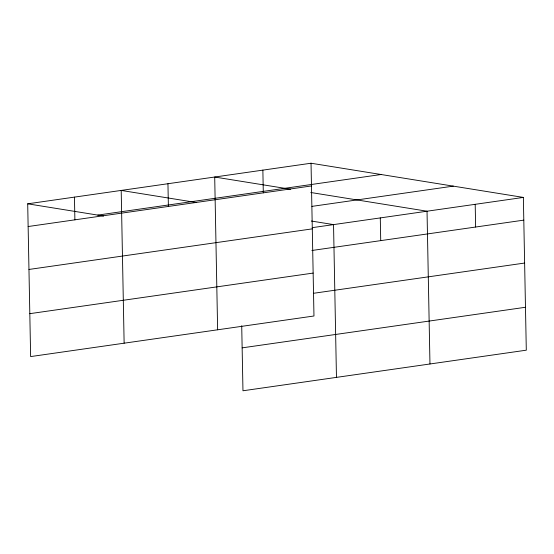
<?xml version="1.0" encoding="UTF-8"?>
<svg xmlns="http://www.w3.org/2000/svg" width="554" height="554" viewBox="0 0 554 554"><rect width="100%" height="100%" fill="white"/><g stroke="black" fill="none" stroke-linecap="round" stroke-linejoin="round"><path stroke-width="0.83" d="M311.036 163.229L313.966 315.995L30.636 356.582L27.7 203.817L311.036 163.229L523.364 197.418L526.3 350.183L242.964 390.771L241.717 325.745M97.767 215.097L381.104 174.51M28.136 226.531L311.473 185.95M311.916 206.386L453.297 186.137M312.283 227.652L523.364 197.418M28.96 269.452L312.297 228.864M311.867 250.491L523.8 220.132M29.812 313.668L313.142 273.08M313.543 293.288L524.624 263.046M242.14 347.857L525.476 307.269M290.649 189.253L214.703 177.031L217.632 329.796M310.794 192.501L427.03 211.213L429.966 363.985M196.31 202.515L121.201 190.424L124.131 343.189M311.313 221.032L333.536 224.605L336.465 377.378M27.7 203.817L103.646 216.046M475.2 204.315L475.637 227.029M380.286 217.909L380.723 240.63M262.866 170.126L263.302 192.847M167.952 183.727L168.388 206.441M74.451 197.12L74.887 219.834"/></g></svg>
